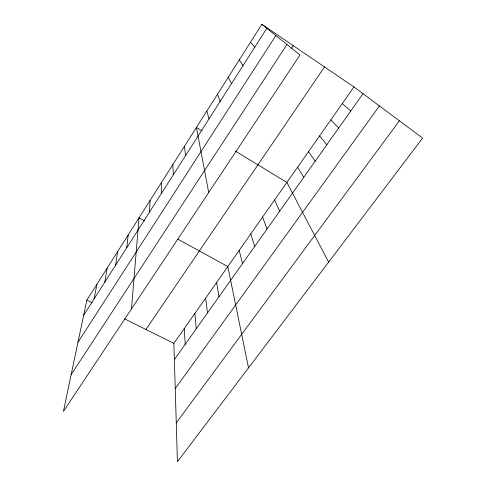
<?xml version="1.0" encoding="UTF-8"?>
<svg xmlns="http://www.w3.org/2000/svg" width="486" height="486" viewBox="0 0 486 486"><rect width="100%" height="100%" fill="white"/><g stroke="black" fill="none" stroke-linecap="round" stroke-linejoin="round"><path stroke-width="0.73" d="M161.303 193.622L161.328 182.736M149.542 212.042L150.071 200.469M131.457 308.938L139.032 217.862L144.318 220.759M126.718 247.799L128.207 234.932M115.638 265.156L117.576 251.681M104.776 282.178L107.145 268.12M94.114 298.872L96.902 284.255M86.848 300.105L63.405 411.466L300.014 54.979L261.869 24.3L86.848 300.105L92.255 302.79M83.659 315.256L266.832 28.291M77.96 342.308L275.866 35.557M71.156 374.639L286.965 44.481M291.181 48.77L293.234 45.648M145.94 329.478L324.527 66.94M353.954 86.964L422.595 138.091L177.433 461.7L173.873 343.359L353.954 86.964L261.869 24.3M174.359 359.634L363.03 93.725M175.233 388.557L379.432 105.942M176.266 422.893L399.383 120.807M124.489 318.81L173.873 343.359M177.773 239.112L227.813 266.559L248.522 367.866M202.237 130.959L196.429 127.423L208.701 192.559M235.582 151.237L286.892 182.444L328.645 262.106M342.302 103.554L350.746 111.033M330.845 119.872L338.681 128.037M250.472 42.258L254.828 47.093M319.581 135.91L326.835 144.737M308.501 151.681L315.189 161.152M239.282 59.893L243.055 65.549M297.608 167.19L303.744 177.281M228.286 77.219L231.494 83.659M274.626 199.904L279.632 211.264M217.479 94.248L220.14 101.44M262.598 217.035L267.021 229.04M250.788 233.851L254.658 246.469M206.86 110.978L208.998 118.9M239.191 250.357L242.526 263.564M216.635 282.475L218.949 296.788M205.657 298.1L207.492 312.941M184.498 146.225L185.549 155.635M194.874 313.458L196.247 328.791M184.279 328.536L185.202 344.355M172.797 164.663L173.302 174.82"/></g></svg>
